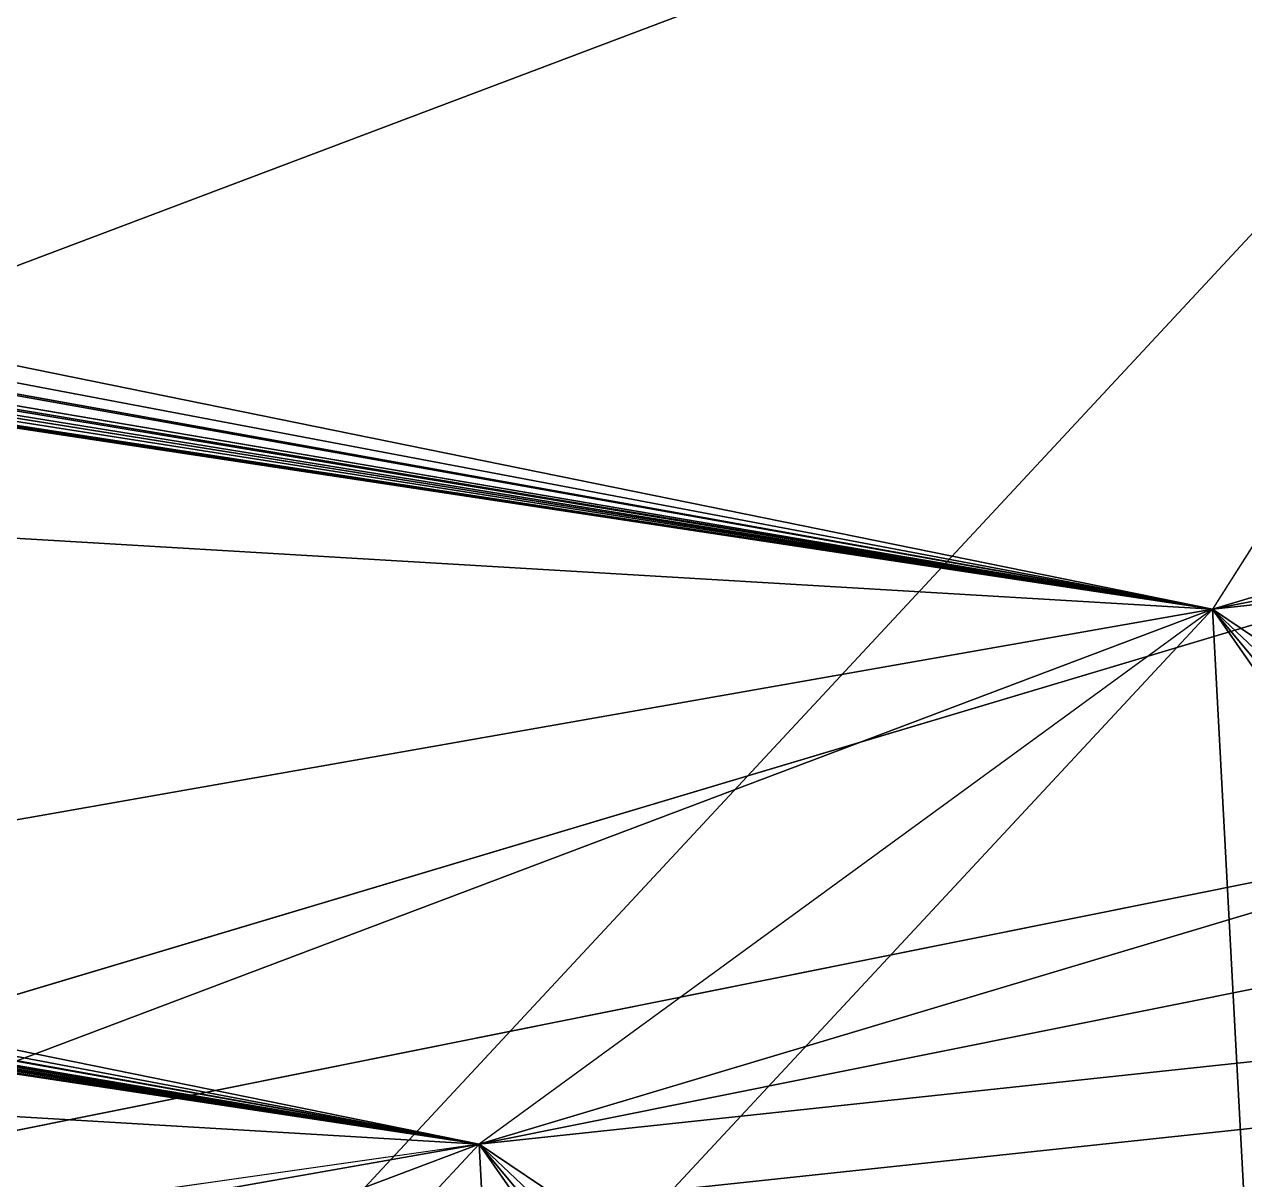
# Model space of a CAD drawing. Header units: metres. Extents: x 503497 to 504361, y 6966567 to 6966857.
# Drawn here: x 504169.37 to 504169.7885, y 6966699.8017 to 6966700.1981 of the extents above; entities that cross this region are included whole.
import ezdxf

# ---------------------------------------------------------------- set-up
doc = ezdxf.new("R2010")
doc.units = ezdxf.units.M

msp = doc.modelspace()

# ---------------------------------------------------------------- linework, layer by layer
at = {"layer": 'SHADOW_APPROVED_20260111T072000'}
for points in [[(504170.0047, 6966700.3561), (504169.7774, 6966699.9974), (504096.6036, 6966714.9014), (504096.8309, 6966715.2601), (504170.0047, 6966700.3561)], [(504169.7774, 6966699.9974), (504169.5259, 6966699.8139), (504096.3521, 6966714.7179), (504096.6036, 6966714.9014), (504169.7774, 6966699.9974)], [(504169.5259, 6966699.8139), (504168.8949, 6966699.7238), (504095.7211, 6966714.6278), (504096.3521, 6966714.7179), (504169.5259, 6966699.8139)]]:
    msp.add_lwpolyline(points, close=True, dxfattribs=at)
msp.add_lwpolyline([(504152.9477, 6966710.2148), (504167.8718, 6966707.8869), (504167.5638, 6966705.9126), (504170.7929, 6966705.4089), (504170.0047, 6966700.3561), (504169.7774, 6966699.9974), (504169.5259, 6966699.8139), (504168.8949, 6966699.7238), (504168.6104, 6966697.9001), (504168.9205, 6966697.8003), (504169.2405, 6966697.5447), (504169.4022, 6966697.2624), (504169.4593, 6966696.8594), (504167.3244, 6966683.1734), (504124.6436, 6966689.8311)], dxfattribs=at)
at = {"layer": 'SHADOW_APPROVED_20260114T072400'}
for points in [[(504170.0047, 6966700.3561), (504169.7774, 6966699.9974), (504097.769, 6966713.6361), (504097.9963, 6966713.9948), (504170.0047, 6966700.3561)], [(504169.7774, 6966699.9974), (504169.5259, 6966699.8139), (504097.5175, 6966713.4526), (504097.769, 6966713.6361), (504169.7774, 6966699.9974)], [(504169.5259, 6966699.8139), (504168.8949, 6966699.7238), (504096.8865, 6966713.3625), (504097.5175, 6966713.4526), (504169.5259, 6966699.8139)]]:
    msp.add_lwpolyline(points, close=True, dxfattribs=at)
msp.add_lwpolyline([(504152.9477, 6966710.2148), (504167.8718, 6966707.8869), (504167.5638, 6966705.9126), (504170.7929, 6966705.4089), (504170.0047, 6966700.3561), (504169.7774, 6966699.9974), (504169.5259, 6966699.8139), (504168.8949, 6966699.7238), (504168.6104, 6966697.9001), (504168.9205, 6966697.8003), (504169.2405, 6966697.5447), (504169.4022, 6966697.2624), (504169.4593, 6966696.8594), (504167.3244, 6966683.1734), (504124.6436, 6966689.8311)], dxfattribs=at)
at = {"layer": 'SHADOW_APPROVED_20260122T071500'}
for points in [[(504170.0047, 6966700.3561), (504169.7774, 6966699.9974), (504087.2109, 6966714.7655), (504087.4382, 6966715.1242), (504170.0047, 6966700.3561)], [(504169.7774, 6966699.9974), (504169.5259, 6966699.8139), (504086.9594, 6966714.582), (504087.2109, 6966714.7655), (504169.7774, 6966699.9974)], [(504169.5259, 6966699.8139), (504168.8949, 6966699.7238), (504086.3284, 6966714.4919), (504086.9594, 6966714.582), (504169.5259, 6966699.8139)]]:
    msp.add_lwpolyline(points, close=True, dxfattribs=at)
msp.add_lwpolyline([(504152.9477, 6966710.2148), (504167.8718, 6966707.8869), (504167.5638, 6966705.9126), (504170.7929, 6966705.4089), (504170.0047, 6966700.3561), (504169.7774, 6966699.9974), (504169.5259, 6966699.8139), (504168.8949, 6966699.7238), (504168.6104, 6966697.9001), (504168.9205, 6966697.8003), (504169.2405, 6966697.5447), (504169.4022, 6966697.2624), (504169.4593, 6966696.8594), (504167.3244, 6966683.1734), (504124.6436, 6966689.8311)], dxfattribs=at)
at = {"layer": 'SHADOW_APPROVED_20260124T072500'}
for points in [[(504170.0047, 6966700.3561), (504169.7774, 6966699.9974), (504093.5343, 6966711.7124), (504093.7616, 6966712.0711), (504170.0047, 6966700.3561)], [(504169.7774, 6966699.9974), (504169.5259, 6966699.8139), (504093.2828, 6966711.5289), (504093.5343, 6966711.7124), (504169.7774, 6966699.9974)], [(504169.5259, 6966699.8139), (504168.8949, 6966699.7238), (504092.6518, 6966711.4388), (504093.2828, 6966711.5289), (504169.5259, 6966699.8139)]]:
    msp.add_lwpolyline(points, close=True, dxfattribs=at)
msp.add_lwpolyline([(504152.9477, 6966710.2148), (504167.8718, 6966707.8869), (504167.5638, 6966705.9126), (504170.7929, 6966705.4089), (504170.0047, 6966700.3561), (504169.7774, 6966699.9974), (504169.5259, 6966699.8139), (504168.8949, 6966699.7238), (504168.6104, 6966697.9001), (504168.9205, 6966697.8003), (504169.2405, 6966697.5447), (504169.4022, 6966697.2624), (504169.4593, 6966696.8594), (504167.3244, 6966683.1734), (504124.6436, 6966689.8311)], dxfattribs=at)
at = {"layer": 'SHADOW_APPROVED_20260126T071100'}
for points in [[(504170.0047, 6966700.3561), (504169.7774, 6966699.9974), (504081.3523, 6966715.0432), (504081.5796, 6966715.4019), (504170.0047, 6966700.3561)], [(504169.7774, 6966699.9974), (504169.5259, 6966699.8139), (504081.1008, 6966714.8597), (504081.3523, 6966715.0432), (504169.7774, 6966699.9974)], [(504169.5259, 6966699.8139), (504168.8949, 6966699.7238), (504080.4698, 6966714.7696), (504081.1008, 6966714.8597), (504169.5259, 6966699.8139)]]:
    msp.add_lwpolyline(points, close=True, dxfattribs=at)
msp.add_lwpolyline([(504152.9477, 6966710.2148), (504167.8718, 6966707.8869), (504167.5638, 6966705.9126), (504170.7929, 6966705.4089), (504170.0047, 6966700.3561), (504169.7774, 6966699.9974), (504169.5259, 6966699.8139), (504168.8949, 6966699.7238), (504168.6104, 6966697.9001), (504168.9205, 6966697.8003), (504169.2405, 6966697.5447), (504169.4022, 6966697.2624), (504169.4593, 6966696.8594), (504167.3244, 6966683.1734), (504124.6436, 6966689.8311)], dxfattribs=at)
at = {"layer": 'SHADOW_APPROVED_20260127T071900'}
for points in [[(504170.0047, 6966700.3561), (504169.7774, 6966699.9974), (504087.4345, 6966712.49), (504087.6618, 6966712.8487), (504170.0047, 6966700.3561)], [(504169.7774, 6966699.9974), (504169.5259, 6966699.8139), (504087.183, 6966712.3065), (504087.4345, 6966712.49), (504169.7774, 6966699.9974)], [(504169.5259, 6966699.8139), (504168.8949, 6966699.7238), (504086.552, 6966712.2164), (504087.183, 6966712.3065), (504169.5259, 6966699.8139)]]:
    msp.add_lwpolyline(points, close=True, dxfattribs=at)
msp.add_lwpolyline([(504152.9477, 6966710.2148), (504167.8718, 6966707.8869), (504167.5638, 6966705.9126), (504170.7929, 6966705.4089), (504170.0047, 6966700.3561), (504169.7774, 6966699.9974), (504169.5259, 6966699.8139), (504168.8949, 6966699.7238), (504168.6104, 6966697.9001), (504168.9205, 6966697.8003), (504169.2405, 6966697.5447), (504169.4022, 6966697.2624), (504169.4593, 6966696.8594), (504167.3244, 6966683.1734), (504124.6436, 6966689.8311)], dxfattribs=at)
at = {"layer": 'SHADOW_APPROVED_20260129T071100'}
for points in [[(504170.0047, 6966700.3561), (504169.7774, 6966699.9974), (504079.3317, 6966714.2162), (504079.559, 6966714.5749), (504170.0047, 6966700.3561)], [(504169.7774, 6966699.9974), (504169.5259, 6966699.8139), (504079.0802, 6966714.0327), (504079.3317, 6966714.2162), (504169.7774, 6966699.9974)], [(504169.5259, 6966699.8139), (504168.8949, 6966699.7238), (504078.4492, 6966713.9426), (504079.0802, 6966714.0327), (504169.5259, 6966699.8139)]]:
    msp.add_lwpolyline(points, close=True, dxfattribs=at)
msp.add_lwpolyline([(504152.9477, 6966710.2148), (504167.8718, 6966707.8869), (504167.5638, 6966705.9126), (504170.7929, 6966705.4089), (504170.0047, 6966700.3561), (504169.7774, 6966699.9974), (504169.5259, 6966699.8139), (504168.8949, 6966699.7238), (504168.6104, 6966697.9001), (504168.9205, 6966697.8003), (504169.2405, 6966697.5447), (504169.4022, 6966697.2624), (504169.4593, 6966696.8594), (504167.3244, 6966683.1734), (504124.6436, 6966689.8311)], dxfattribs=at)
at = {"layer": 'SHADOW_APPROVED_20260130T071100'}
for points in [[(504170.0047, 6966700.3561), (504169.7774, 6966699.9974), (504078.6455, 6966713.9116), (504078.8728, 6966714.2703), (504170.0047, 6966700.3561)], [(504169.7774, 6966699.9974), (504169.5259, 6966699.8139), (504078.394, 6966713.7281), (504078.6455, 6966713.9116), (504169.7774, 6966699.9974)], [(504169.5259, 6966699.8139), (504168.8949, 6966699.7238), (504077.763, 6966713.638), (504078.394, 6966713.7281), (504169.5259, 6966699.8139)]]:
    msp.add_lwpolyline(points, close=True, dxfattribs=at)
msp.add_lwpolyline([(504152.9477, 6966710.2148), (504167.8718, 6966707.8869), (504167.5638, 6966705.9126), (504170.7929, 6966705.4089), (504170.0047, 6966700.3561), (504169.7774, 6966699.9974), (504169.5259, 6966699.8139), (504168.8949, 6966699.7238), (504168.6104, 6966697.9001), (504168.9205, 6966697.8003), (504169.2405, 6966697.5447), (504169.4022, 6966697.2624), (504169.4593, 6966696.8594), (504167.3244, 6966683.1734), (504124.6436, 6966689.8311)], dxfattribs=at)
at = {"layer": 'SHADOW_APPROVED_20260203T070000'}
for points in [[(504170.0047, 6966700.3561), (504169.7774, 6966699.9974), (504063.7532, 6966716.2988), (504063.9805, 6966716.6575), (504170.0047, 6966700.3561)], [(504169.7774, 6966699.9974), (504169.5259, 6966699.8139), (504063.5017, 6966716.1153), (504063.7532, 6966716.2988), (504169.7774, 6966699.9974)], [(504169.5259, 6966699.8139), (504168.8949, 6966699.7238), (504062.8707, 6966716.0252), (504063.5017, 6966716.1153), (504169.5259, 6966699.8139)]]:
    msp.add_lwpolyline(points, close=True, dxfattribs=at)
msp.add_lwpolyline([(504152.9477, 6966710.2148), (504167.8718, 6966707.8869), (504167.5638, 6966705.9126), (504170.7929, 6966705.4089), (504170.0047, 6966700.3561), (504169.7774, 6966699.9974), (504169.5259, 6966699.8139), (504168.8949, 6966699.7238), (504168.6104, 6966697.9001), (504168.9205, 6966697.8003), (504169.2405, 6966697.5447), (504169.4022, 6966697.2624), (504169.4593, 6966696.8594), (504167.3244, 6966683.1734), (504124.6436, 6966689.8311)], dxfattribs=at)
at = {"layer": 'SHADOW_APPROVED_20260314T074000'}
msp.add_lwpolyline([(504152.9477, 6966710.2148), (504167.8718, 6966707.8869), (504167.5638, 6966705.9126), (504170.7929, 6966705.4089), (504170.0047, 6966700.3561), (504169.7774, 6966699.9974), (504169.5259, 6966699.8139), (504168.8949, 6966699.7238), (504168.6104, 6966697.9001), (504168.9205, 6966697.8003), (504169.2405, 6966697.5447), (504169.4022, 6966697.2624), (504169.4593, 6966696.8594), (504167.3244, 6966683.1734), (504124.6436, 6966689.8311)], dxfattribs=at)
for points in [[(504170.0047, 6966700.3561), (504169.7774, 6966699.9974), (504082.0229, 6966684.541), (504082.2502, 6966684.8997), (504170.0047, 6966700.3561)], [(504169.7774, 6966699.9974), (504169.5259, 6966699.8139), (504081.7714, 6966684.3575), (504082.0229, 6966684.541), (504169.7774, 6966699.9974)], [(504169.5259, 6966699.8139), (504168.8949, 6966699.7238), (504081.1404, 6966684.2674), (504081.7714, 6966684.3575), (504169.5259, 6966699.8139)]]:
    msp.add_lwpolyline(points, close=True, dxfattribs=at)
at = {"layer": 'SHADOW_APPROVED_20260426T070000'}
msp.add_lwpolyline([(504152.9477, 6966710.2148), (504167.8718, 6966707.8869), (504167.5638, 6966705.9126), (504170.7929, 6966705.4089), (504170.0047, 6966700.3561), (504169.7774, 6966699.9974), (504169.5259, 6966699.8139), (504168.8949, 6966699.7238), (504168.6104, 6966697.9001), (504168.9205, 6966697.8003), (504169.2405, 6966697.5447), (504169.4022, 6966697.2624), (504169.4593, 6966696.8594), (504167.3244, 6966683.1734), (504124.6436, 6966689.8311)], dxfattribs=at)
for points in [[(504170.7929, 6966705.4089), (504170.0047, 6966700.3561), (503952.8771, 6966618.2943), (503953.6653, 6966623.3471), (504170.7929, 6966705.4089)], [(504170.0047, 6966700.3561), (504169.7774, 6966699.9974), (503952.6498, 6966617.9356), (503952.8771, 6966618.2943), (504170.0047, 6966700.3561)], [(504169.7774, 6966699.9974), (504169.5259, 6966699.8139), (503952.3983, 6966617.7521), (503952.6498, 6966617.9356), (504169.7774, 6966699.9974)], [(504169.5259, 6966699.8139), (504168.8949, 6966699.7238), (503951.7673, 6966617.662), (503952.3983, 6966617.7521), (504169.5259, 6966699.8139)]]:
    msp.add_lwpolyline(points, close=True, dxfattribs=at)
at = {"layer": 'SHADOW_APPROVED_20260621T090000'}
msp.add_lwpolyline([(504152.9477, 6966710.2148), (504167.8718, 6966707.8869), (504167.5638, 6966705.9126), (504170.7929, 6966705.4089), (504170.0047, 6966700.3561), (504169.7774, 6966699.9974), (504169.5259, 6966699.8139), (504168.8949, 6966699.7238), (504168.6104, 6966697.9001), (504168.9205, 6966697.8003), (504169.2405, 6966697.5447), (504169.4022, 6966697.2624), (504169.4593, 6966696.8594), (504167.3244, 6966683.1734), (504124.6436, 6966689.8311)], dxfattribs=at)
for points in [[(504170.7929, 6966705.4089), (504170.0047, 6966700.3561), (504111.4884, 6966637.4245), (504112.2766, 6966642.4773), (504170.7929, 6966705.4089)], [(504170.0047, 6966700.3561), (504169.7774, 6966699.9974), (504111.2611, 6966637.0658), (504111.4884, 6966637.4245), (504170.0047, 6966700.3561)], [(504169.7774, 6966699.9974), (504169.5259, 6966699.8139), (504111.0096, 6966636.8823), (504111.2611, 6966637.0658), (504169.7774, 6966699.9974)], [(504169.5259, 6966699.8139), (504168.8949, 6966699.7238), (504110.3786, 6966636.7922), (504111.0096, 6966636.8823), (504169.5259, 6966699.8139)]]:
    msp.add_lwpolyline(points, close=True, dxfattribs=at)
at = {"layer": 'SHADOW_APPROVED_20260621T120000'}
msp.add_lwpolyline([(504152.9477, 6966710.2148), (504167.8718, 6966707.8869), (504167.5638, 6966705.9126), (504170.7929, 6966705.4089), (504170.0047, 6966700.3561), (504169.7774, 6966699.9974), (504169.5259, 6966699.8139), (504168.8949, 6966699.7238), (504168.6104, 6966697.9001), (504168.9205, 6966697.8003), (504169.2405, 6966697.5447), (504169.4022, 6966697.2624), (504169.4593, 6966696.8594), (504167.3244, 6966683.1734), (504124.6436, 6966689.8311)], dxfattribs=at)
for points in [[(504170.0047, 6966700.3561), (504169.7774, 6966699.9974), (504172.3984, 6966651.3246), (504172.6257, 6966651.6833), (504170.0047, 6966700.3561)], [(504169.7774, 6966699.9974), (504169.5259, 6966699.8139), (504172.1469, 6966651.1411), (504172.3984, 6966651.3246), (504169.7774, 6966699.9974)], [(504169.5259, 6966699.8139), (504168.8949, 6966699.7238), (504171.5159, 6966651.051), (504172.1469, 6966651.1411), (504169.5259, 6966699.8139)]]:
    msp.add_lwpolyline(points, close=True, dxfattribs=at)
at = {"layer": 'SHADOW_APPROVED_20260621T140000'}
msp.add_lwpolyline([(504152.9477, 6966710.2148), (504167.8718, 6966707.8869), (504167.5638, 6966705.9126), (504170.7929, 6966705.4089), (504170.0047, 6966700.3561), (504169.7774, 6966699.9974), (504169.5259, 6966699.8139), (504168.8949, 6966699.7238), (504168.6104, 6966697.9001), (504168.9205, 6966697.8003), (504169.2405, 6966697.5447), (504169.4022, 6966697.2624), (504169.4593, 6966696.8594), (504167.3244, 6966683.1734), (504124.6436, 6966689.8311)], dxfattribs=at)
for points in [[(504170.0047, 6966700.3561), (504169.7774, 6966699.9974), (504208.6871, 6966644.1914), (504208.9144, 6966644.5501), (504170.0047, 6966700.3561)], [(504169.7774, 6966699.9974), (504169.5259, 6966699.8139), (504208.4356, 6966644.0079), (504208.6871, 6966644.1914), (504169.7774, 6966699.9974)], [(504169.5259, 6966699.8139), (504168.8949, 6966699.7238), (504207.8046, 6966643.9178), (504208.4356, 6966644.0079), (504169.5259, 6966699.8139)]]:
    msp.add_lwpolyline(points, close=True, dxfattribs=at)
at = {"layer": 'SHADOW_APPROVED_20260621T150000'}
msp.add_lwpolyline([(504152.9477, 6966710.2148), (504167.8718, 6966707.8869), (504167.5638, 6966705.9126), (504170.7929, 6966705.4089), (504170.0047, 6966700.3561), (504169.7774, 6966699.9974), (504169.5259, 6966699.8139), (504168.8949, 6966699.7238), (504168.6104, 6966697.9001), (504168.9205, 6966697.8003), (504169.2405, 6966697.5447), (504169.4022, 6966697.2624), (504169.4593, 6966696.8594), (504167.3244, 6966683.1734), (504124.6436, 6966689.8311)], dxfattribs=at)
for points in [[(504170.0047, 6966700.3561), (504169.7774, 6966699.9974), (504243.0575, 6966630.9946), (504243.2848, 6966631.3533), (504170.0047, 6966700.3561)], [(504169.7774, 6966699.9974), (504169.5259, 6966699.8139), (504242.806, 6966630.8111), (504243.0575, 6966630.9946), (504169.7774, 6966699.9974)], [(504169.5259, 6966699.8139), (504168.8949, 6966699.7238), (504242.175, 6966630.721), (504242.806, 6966630.8111), (504169.5259, 6966699.8139)]]:
    msp.add_lwpolyline(points, close=True, dxfattribs=at)
at = {"layer": 'SHADOW_APPROVED_20260621T160000'}
msp.add_lwpolyline([(504152.9477, 6966710.2148), (504167.8718, 6966707.8869), (504167.5638, 6966705.9126), (504170.7929, 6966705.4089), (504170.0047, 6966700.3561), (504169.7774, 6966699.9974), (504169.5259, 6966699.8139), (504168.8949, 6966699.7238), (504168.6104, 6966697.9001), (504168.9205, 6966697.8003), (504169.2405, 6966697.5447), (504169.4022, 6966697.2624), (504169.4593, 6966696.8594), (504167.3244, 6966683.1734), (504124.6436, 6966689.8311)], dxfattribs=at)
for points in [[(504170.0047, 6966700.3561), (504169.7774, 6966699.9974), (504338.0336, 6966586.8976), (504338.2609, 6966587.2563), (504170.0047, 6966700.3561)], [(504169.7774, 6966699.9974), (504169.5259, 6966699.8139), (504337.7821, 6966586.7141), (504338.0336, 6966586.8976), (504169.7774, 6966699.9974)], [(504169.5259, 6966699.8139), (504168.8949, 6966699.7238), (504337.1511, 6966586.624), (504337.7821, 6966586.7141), (504169.5259, 6966699.8139)]]:
    msp.add_lwpolyline(points, close=True, dxfattribs=at)
at = {"layer": 'SHADOW_APPROVED_20261019T053000'}
for points in [[(504170.0047, 6966700.3561), (504169.7774, 6966699.9974), (503593.0217, 6966792.1302), (503593.249, 6966792.4889), (504170.0047, 6966700.3561)], [(504169.7774, 6966699.9974), (504169.5259, 6966699.8139), (503592.7702, 6966791.9467), (503593.0217, 6966792.1302), (504169.7774, 6966699.9974)], [(504169.5259, 6966699.8139), (504168.8949, 6966699.7238), (503592.1392, 6966791.8566), (503592.7702, 6966791.9467), (504169.5259, 6966699.8139)]]:
    msp.add_lwpolyline(points, close=True, dxfattribs=at)
msp.add_lwpolyline([(504152.9477, 6966710.2148), (504167.8718, 6966707.8869), (504167.5638, 6966705.9126), (504170.7929, 6966705.4089), (504170.0047, 6966700.3561), (504169.7774, 6966699.9974), (504169.5259, 6966699.8139), (504168.8949, 6966699.7238), (504168.6104, 6966697.9001), (504168.9205, 6966697.8003), (504169.2405, 6966697.5447), (504169.4022, 6966697.2624), (504169.4593, 6966696.8594), (504167.3244, 6966683.1734), (504124.6436, 6966689.8311)], dxfattribs=at)
at = {"layer": 'SHADOW_APPROVED_20261112T063500'}
for points in [[(504170.0047, 6966700.3561), (504169.7774, 6966699.9974), (504071.4991, 6966715.9516), (504071.7264, 6966716.3103), (504170.0047, 6966700.3561)], [(504169.7774, 6966699.9974), (504169.5259, 6966699.8139), (504071.2476, 6966715.7681), (504071.4991, 6966715.9516), (504169.7774, 6966699.9974)], [(504169.5259, 6966699.8139), (504168.8949, 6966699.7238), (504070.6166, 6966715.678), (504071.2476, 6966715.7681), (504169.5259, 6966699.8139)]]:
    msp.add_lwpolyline(points, close=True, dxfattribs=at)
msp.add_lwpolyline([(504152.9477, 6966710.2148), (504167.8718, 6966707.8869), (504167.5638, 6966705.9126), (504170.7929, 6966705.4089), (504170.0047, 6966700.3561), (504169.7774, 6966699.9974), (504169.5259, 6966699.8139), (504168.8949, 6966699.7238), (504168.6104, 6966697.9001), (504168.9205, 6966697.8003), (504169.2405, 6966697.5447), (504169.4022, 6966697.2624), (504169.4593, 6966696.8594), (504167.3244, 6966683.1734), (504124.6436, 6966689.8311)], dxfattribs=at)
at = {"layer": 'SHADOW_APPROVED_20261113T063500'}
for points in [[(504170.0047, 6966700.3561), (504169.7774, 6966699.9974), (504071.9673, 6966716.3671), (504072.1946, 6966716.7258), (504170.0047, 6966700.3561)], [(504169.7774, 6966699.9974), (504169.5259, 6966699.8139), (504071.7158, 6966716.1836), (504071.9673, 6966716.3671), (504169.7774, 6966699.9974)], [(504169.5259, 6966699.8139), (504168.8949, 6966699.7238), (504071.0848, 6966716.0935), (504071.7158, 6966716.1836), (504169.5259, 6966699.8139)]]:
    msp.add_lwpolyline(points, close=True, dxfattribs=at)
msp.add_lwpolyline([(504152.9477, 6966710.2148), (504167.8718, 6966707.8869), (504167.5638, 6966705.9126), (504170.7929, 6966705.4089), (504170.0047, 6966700.3561), (504169.7774, 6966699.9974), (504169.5259, 6966699.8139), (504168.8949, 6966699.7238), (504168.6104, 6966697.9001), (504168.9205, 6966697.8003), (504169.2405, 6966697.5447), (504169.4022, 6966697.2624), (504169.4593, 6966696.8594), (504167.3244, 6966683.1734), (504124.6436, 6966689.8311)], dxfattribs=at)
at = {"layer": 'SHADOW_APPROVED_20261122T065200'}
for points in [[(504170.0047, 6966700.3561), (504169.7774, 6966699.9974), (504089.6133, 6966714.4482), (504089.8406, 6966714.8069), (504170.0047, 6966700.3561)], [(504169.7774, 6966699.9974), (504169.5259, 6966699.8139), (504089.3618, 6966714.2647), (504089.6133, 6966714.4482), (504169.7774, 6966699.9974)], [(504169.5259, 6966699.8139), (504168.8949, 6966699.7238), (504088.7308, 6966714.1746), (504089.3618, 6966714.2647), (504169.5259, 6966699.8139)]]:
    msp.add_lwpolyline(points, close=True, dxfattribs=at)
msp.add_lwpolyline([(504152.9477, 6966710.2148), (504167.8718, 6966707.8869), (504167.5638, 6966705.9126), (504170.7929, 6966705.4089), (504170.0047, 6966700.3561), (504169.7774, 6966699.9974), (504169.5259, 6966699.8139), (504168.8949, 6966699.7238), (504168.6104, 6966697.9001), (504168.9205, 6966697.8003), (504169.2405, 6966697.5447), (504169.4022, 6966697.2624), (504169.4593, 6966696.8594), (504167.3244, 6966683.1734), (504124.6436, 6966689.8311)], dxfattribs=at)
at = {"layer": 'SHADOW_APPROVED_20261123T070300'}
for points in [[(504170.0047, 6966700.3561), (504169.7774, 6966699.9974), (504097.3805, 6966712.0039), (504097.6078, 6966712.3626), (504170.0047, 6966700.3561)], [(504169.7774, 6966699.9974), (504169.5259, 6966699.8139), (504097.129, 6966711.8204), (504097.3805, 6966712.0039), (504169.7774, 6966699.9974)], [(504169.5259, 6966699.8139), (504168.8949, 6966699.7238), (504096.498, 6966711.7303), (504097.129, 6966711.8204), (504169.5259, 6966699.8139)]]:
    msp.add_lwpolyline(points, close=True, dxfattribs=at)
msp.add_lwpolyline([(504152.9477, 6966710.2148), (504167.8718, 6966707.8869), (504167.5638, 6966705.9126), (504170.7929, 6966705.4089), (504170.0047, 6966700.3561), (504169.7774, 6966699.9974), (504169.5259, 6966699.8139), (504168.8949, 6966699.7238), (504168.6104, 6966697.9001), (504168.9205, 6966697.8003), (504169.2405, 6966697.5447), (504169.4022, 6966697.2624), (504169.4593, 6966696.8594), (504167.3244, 6966683.1734), (504124.6436, 6966689.8311)], dxfattribs=at)
at = {"layer": 'SHADOW_APPROVED_20261221T090000'}
msp.add_lwpolyline([(504152.9477, 6966710.2148), (504167.8718, 6966707.8869), (504167.5638, 6966705.9126), (504170.7929, 6966705.4089), (504170.0047, 6966700.3561), (504169.7774, 6966699.9974), (504169.5259, 6966699.8139), (504168.8949, 6966699.7238), (504168.6104, 6966697.9001), (504168.9205, 6966697.8003), (504169.2405, 6966697.5447), (504169.4022, 6966697.2624), (504169.4593, 6966696.8594), (504167.3244, 6966683.1734), (504124.6436, 6966689.8311)], dxfattribs=at)
for points in [[(504170.0047, 6966700.3561), (504169.7774, 6966699.9974), (504139.5227, 6966701.7968), (504139.75, 6966702.1555), (504170.0047, 6966700.3561)], [(504169.7774, 6966699.9974), (504169.5259, 6966699.8139), (504139.2712, 6966701.6133), (504139.5227, 6966701.7968), (504169.7774, 6966699.9974)], [(504169.5259, 6966699.8139), (504168.8949, 6966699.7238), (504138.6402, 6966701.5232), (504139.2712, 6966701.6133), (504169.5259, 6966699.8139)]]:
    msp.add_lwpolyline(points, close=True, dxfattribs=at)
at = {"layer": 'SHADOW_APPROVED_20261221T120000'}
msp.add_lwpolyline([(504152.9477, 6966710.2148), (504167.8718, 6966707.8869), (504167.5638, 6966705.9126), (504170.7929, 6966705.4089), (504170.0047, 6966700.3561), (504169.7774, 6966699.9974), (504169.5259, 6966699.8139), (504168.8949, 6966699.7238), (504168.6104, 6966697.9001), (504168.9205, 6966697.8003), (504169.2405, 6966697.5447), (504169.4022, 6966697.2624), (504169.4593, 6966696.8594), (504167.3244, 6966683.1734), (504124.6436, 6966689.8311)], dxfattribs=at)
for points in [[(504170.0047, 6966700.3561), (504169.7774, 6966699.9974), (504172.0499, 6966697.2666), (504172.2772, 6966697.6253), (504170.0047, 6966700.3561)], [(504169.7774, 6966699.9974), (504169.5259, 6966699.8139), (504171.7984, 6966697.0831), (504172.0499, 6966697.2666), (504169.7774, 6966699.9974)], [(504169.5259, 6966699.8139), (504168.8949, 6966699.7238), (504171.1674, 6966696.993), (504171.7984, 6966697.0831), (504169.5259, 6966699.8139)]]:
    msp.add_lwpolyline(points, close=True, dxfattribs=at)
at = {"layer": 'SHADOW_APPROVED_20261221T150000'}
msp.add_lwpolyline([(504152.9477, 6966710.2148), (504167.8718, 6966707.8869), (504167.5638, 6966705.9126), (504170.7929, 6966705.4089), (504170.0047, 6966700.3561), (504169.7774, 6966699.9974), (504169.5259, 6966699.8139), (504168.8949, 6966699.7238), (504168.6104, 6966697.9001), (504168.9205, 6966697.8003), (504169.2405, 6966697.5447), (504169.4022, 6966697.2624), (504169.4593, 6966696.8594), (504167.3244, 6966683.1734), (504124.6436, 6966689.8311)], dxfattribs=at)
for points in [[(504170.0047, 6966700.3561), (504169.7774, 6966699.9974), (504207.4713, 6966704.0177), (504207.6986, 6966704.3764), (504170.0047, 6966700.3561)], [(504169.7774, 6966699.9974), (504169.5259, 6966699.8139), (504207.2198, 6966703.8342), (504207.4713, 6966704.0177), (504169.7774, 6966699.9974)], [(504169.5259, 6966699.8139), (504168.8949, 6966699.7238), (504206.5888, 6966703.7441), (504207.2198, 6966703.8342), (504169.5259, 6966699.8139)], [(504168.8949, 6966699.7238), (504168.6104, 6966697.9001), (504206.3043, 6966701.9204), (504206.5888, 6966703.7441), (504168.8949, 6966699.7238)]]:
    msp.add_lwpolyline(points, close=True, dxfattribs=at)
at = {"layer": 'SHADOW_APPROVED_20261221T160000'}
for points in [[(504170.0047, 6966700.3561), (504169.7774, 6966699.9974), (504229.3392, 6966711.9492), (504229.5665, 6966712.3079), (504170.0047, 6966700.3561)], [(504169.7774, 6966699.9974), (504169.5259, 6966699.8139), (504229.0877, 6966711.7657), (504229.3392, 6966711.9492), (504169.7774, 6966699.9974)], [(504169.5259, 6966699.8139), (504168.8949, 6966699.7238), (504228.4567, 6966711.6756), (504229.0877, 6966711.7657), (504169.5259, 6966699.8139)], [(504168.8949, 6966699.7238), (504168.6104, 6966697.9001), (504228.1722, 6966709.8519), (504228.4567, 6966711.6756), (504168.8949, 6966699.7238)]]:
    msp.add_lwpolyline(points, close=True, dxfattribs=at)
msp.add_lwpolyline([(504152.9477, 6966710.2148), (504167.8718, 6966707.8869), (504167.5638, 6966705.9126), (504170.7929, 6966705.4089), (504170.0047, 6966700.3561), (504169.7774, 6966699.9974), (504169.5259, 6966699.8139), (504168.8949, 6966699.7238), (504168.6104, 6966697.9001), (504168.9205, 6966697.8003), (504169.2405, 6966697.5447), (504169.4022, 6966697.2624), (504169.4593, 6966696.8594), (504167.3244, 6966683.1734), (504124.6436, 6966689.8311)], dxfattribs=at)
at = {"layer": 'SHADOW_APPROVED_20261221T170000'}
for points in [[(504170.0047, 6966700.3561), (504169.7774, 6966699.9974), (504272.9773, 6966730.885), (504273.2046, 6966731.2437), (504170.0047, 6966700.3561)], [(504169.7774, 6966699.9974), (504169.5259, 6966699.8139), (504272.7258, 6966730.7015), (504272.9773, 6966730.885), (504169.7774, 6966699.9974)], [(504169.5259, 6966699.8139), (504168.8949, 6966699.7238), (504272.0948, 6966730.6114), (504272.7258, 6966730.7015), (504169.5259, 6966699.8139)], [(504168.8949, 6966699.7238), (504168.6104, 6966697.9001), (504271.8103, 6966728.7877), (504272.0948, 6966730.6114), (504168.8949, 6966699.7238)]]:
    msp.add_lwpolyline(points, close=True, dxfattribs=at)
msp.add_lwpolyline([(504152.9477, 6966710.2148), (504167.8718, 6966707.8869), (504167.5638, 6966705.9126), (504170.7929, 6966705.4089), (504170.0047, 6966700.3561), (504169.7774, 6966699.9974), (504169.5259, 6966699.8139), (504168.8949, 6966699.7238), (504168.6104, 6966697.9001), (504168.9205, 6966697.8003), (504169.2405, 6966697.5447), (504169.4022, 6966697.2624), (504169.4593, 6966696.8594), (504167.3244, 6966683.1734), (504124.6436, 6966689.8311)], dxfattribs=at)
at = {"layer": 'SHADOW_COMPARATOR_RL48_20260111T072000'}
msp.add_lwpolyline([(504152.9477, 6966710.2148), (504167.8718, 6966707.8869), (504167.5638, 6966705.9126), (504170.7929, 6966705.4089), (504170.0047, 6966700.3561), (504169.7774, 6966699.9974), (504169.5259, 6966699.8139), (504168.8949, 6966699.7238), (504168.6104, 6966697.9001), (504168.9205, 6966697.8003), (504169.2405, 6966697.5447), (504169.4022, 6966697.2624), (504169.4593, 6966696.8594), (504167.3244, 6966683.1734), (504124.6436, 6966689.8311)], dxfattribs=at)
for points in [[(504170.0047, 6966700.3561), (504169.7774, 6966699.9974), (504124.1501, 6966709.2908), (504124.3774, 6966709.6495), (504170.0047, 6966700.3561)], [(504169.7774, 6966699.9974), (504169.5259, 6966699.8139), (504123.8986, 6966709.1073), (504124.1501, 6966709.2908), (504169.7774, 6966699.9974)], [(504169.5259, 6966699.8139), (504168.8949, 6966699.7238), (504123.2676, 6966709.0172), (504123.8986, 6966709.1073), (504169.5259, 6966699.8139)]]:
    msp.add_lwpolyline(points, close=True, dxfattribs=at)
at = {"layer": 'SHADOW_COMPARATOR_RL48_20260114T072400'}
msp.add_lwpolyline([(504152.9477, 6966710.2148), (504167.8718, 6966707.8869), (504167.5638, 6966705.9126), (504170.7929, 6966705.4089), (504170.0047, 6966700.3561), (504169.7774, 6966699.9974), (504169.5259, 6966699.8139), (504168.8949, 6966699.7238), (504168.6104, 6966697.9001), (504168.9205, 6966697.8003), (504169.2405, 6966697.5447), (504169.4022, 6966697.2624), (504169.4593, 6966696.8594), (504167.3244, 6966683.1734), (504124.6436, 6966689.8311)], dxfattribs=at)
for points in [[(504170.0047, 6966700.3561), (504169.7774, 6966699.9974), (504124.8768, 6966708.5018), (504125.1041, 6966708.8605), (504170.0047, 6966700.3561)], [(504169.7774, 6966699.9974), (504169.5259, 6966699.8139), (504124.6253, 6966708.3183), (504124.8768, 6966708.5018), (504169.7774, 6966699.9974)], [(504169.5259, 6966699.8139), (504168.8949, 6966699.7238), (504123.9943, 6966708.2282), (504124.6253, 6966708.3183), (504169.5259, 6966699.8139)]]:
    msp.add_lwpolyline(points, close=True, dxfattribs=at)
at = {"layer": 'SHADOW_COMPARATOR_RL48_20260122T071500'}
msp.add_lwpolyline([(504152.9477, 6966710.2148), (504167.8718, 6966707.8869), (504167.5638, 6966705.9126), (504170.7929, 6966705.4089), (504170.0047, 6966700.3561), (504169.7774, 6966699.9974), (504169.5259, 6966699.8139), (504168.8949, 6966699.7238), (504168.6104, 6966697.9001), (504168.9205, 6966697.8003), (504169.2405, 6966697.5447), (504169.4022, 6966697.2624), (504169.4593, 6966696.8594), (504167.3244, 6966683.1734), (504124.6436, 6966689.8311)], dxfattribs=at)
for points in [[(504170.0047, 6966700.3561), (504169.7774, 6966699.9974), (504118.2933, 6966709.206), (504118.5206, 6966709.5647), (504170.0047, 6966700.3561)], [(504169.7774, 6966699.9974), (504169.5259, 6966699.8139), (504118.0418, 6966709.0225), (504118.2933, 6966709.206), (504169.7774, 6966699.9974)], [(504169.5259, 6966699.8139), (504168.8949, 6966699.7238), (504117.4108, 6966708.9324), (504118.0418, 6966709.0225), (504169.5259, 6966699.8139)]]:
    msp.add_lwpolyline(points, close=True, dxfattribs=at)
at = {"layer": 'SHADOW_COMPARATOR_RL48_20260124T072500'}
msp.add_lwpolyline([(504152.9477, 6966710.2148), (504167.8718, 6966707.8869), (504167.5638, 6966705.9126), (504170.7929, 6966705.4089), (504170.0047, 6966700.3561), (504169.7774, 6966699.9974), (504169.5259, 6966699.8139), (504168.8949, 6966699.7238), (504168.6104, 6966697.9001), (504168.9205, 6966697.8003), (504169.2405, 6966697.5447), (504169.4022, 6966697.2624), (504169.4593, 6966696.8594), (504167.3244, 6966683.1734), (504124.6436, 6966689.8311)], dxfattribs=at)
for points in [[(504170.0047, 6966700.3561), (504169.7774, 6966699.9974), (504122.2362, 6966707.3023), (504122.4635, 6966707.661), (504170.0047, 6966700.3561)], [(504169.7774, 6966699.9974), (504169.5259, 6966699.8139), (504121.9847, 6966707.1188), (504122.2362, 6966707.3023), (504169.7774, 6966699.9974)], [(504169.5259, 6966699.8139), (504168.8949, 6966699.7238), (504121.3537, 6966707.0287), (504121.9847, 6966707.1188), (504169.5259, 6966699.8139)]]:
    msp.add_lwpolyline(points, close=True, dxfattribs=at)
at = {"layer": 'SHADOW_COMPARATOR_RL48_20260126T071100'}
msp.add_lwpolyline([(504152.9477, 6966710.2148), (504167.8718, 6966707.8869), (504167.5638, 6966705.9126), (504170.7929, 6966705.4089), (504170.0047, 6966700.3561), (504169.7774, 6966699.9974), (504169.5259, 6966699.8139), (504168.8949, 6966699.7238), (504168.6104, 6966697.9001), (504168.9205, 6966697.8003), (504169.2405, 6966697.5447), (504169.4022, 6966697.2624), (504169.4593, 6966696.8594), (504167.3244, 6966683.1734), (504124.6436, 6966689.8311)], dxfattribs=at)
for points in [[(504170.0047, 6966700.3561), (504169.7774, 6966699.9974), (504114.6402, 6966709.3792), (504114.8675, 6966709.7379), (504170.0047, 6966700.3561)], [(504169.7774, 6966699.9974), (504169.5259, 6966699.8139), (504114.3887, 6966709.1957), (504114.6402, 6966709.3792), (504169.7774, 6966699.9974)], [(504169.5259, 6966699.8139), (504168.8949, 6966699.7238), (504113.7577, 6966709.1056), (504114.3887, 6966709.1957), (504169.5259, 6966699.8139)]]:
    msp.add_lwpolyline(points, close=True, dxfattribs=at)
at = {"layer": 'SHADOW_COMPARATOR_RL48_20260127T071900'}
msp.add_lwpolyline([(504152.9477, 6966710.2148), (504167.8718, 6966707.8869), (504167.5638, 6966705.9126), (504170.7929, 6966705.4089), (504170.0047, 6966700.3561), (504169.7774, 6966699.9974), (504169.5259, 6966699.8139), (504168.8949, 6966699.7238), (504168.6104, 6966697.9001), (504168.9205, 6966697.8003), (504169.2405, 6966697.5447), (504169.4022, 6966697.2624), (504169.4593, 6966696.8594), (504167.3244, 6966683.1734), (504124.6436, 6966689.8311)], dxfattribs=at)
for points in [[(504170.0047, 6966700.3561), (504169.7774, 6966699.9974), (504118.4327, 6966707.7871), (504118.66, 6966708.1458), (504170.0047, 6966700.3561)], [(504169.7774, 6966699.9974), (504169.5259, 6966699.8139), (504118.1812, 6966707.6036), (504118.4327, 6966707.7871), (504169.7774, 6966699.9974)], [(504169.5259, 6966699.8139), (504168.8949, 6966699.7238), (504117.5502, 6966707.5135), (504118.1812, 6966707.6036), (504169.5259, 6966699.8139)]]:
    msp.add_lwpolyline(points, close=True, dxfattribs=at)
at = {"layer": 'SHADOW_COMPARATOR_RL48_20260129T071100'}
msp.add_lwpolyline([(504152.9477, 6966710.2148), (504167.8718, 6966707.8869), (504167.5638, 6966705.9126), (504170.7929, 6966705.4089), (504170.0047, 6966700.3561), (504169.7774, 6966699.9974), (504169.5259, 6966699.8139), (504168.8949, 6966699.7238), (504168.6104, 6966697.9001), (504168.9205, 6966697.8003), (504169.2405, 6966697.5447), (504169.4022, 6966697.2624), (504169.4593, 6966696.8594), (504167.3244, 6966683.1734), (504124.6436, 6966689.8311)], dxfattribs=at)
for points in [[(504170.0047, 6966700.3561), (504169.7774, 6966699.9974), (504113.3802, 6966708.8635), (504113.6075, 6966709.2222), (504170.0047, 6966700.3561)], [(504169.7774, 6966699.9974), (504169.5259, 6966699.8139), (504113.1287, 6966708.68), (504113.3802, 6966708.8635), (504169.7774, 6966699.9974)], [(504169.5259, 6966699.8139), (504168.8949, 6966699.7238), (504112.4977, 6966708.5899), (504113.1287, 6966708.68), (504169.5259, 6966699.8139)]]:
    msp.add_lwpolyline(points, close=True, dxfattribs=at)
at = {"layer": 'SHADOW_COMPARATOR_RL48_20260130T071100'}
msp.add_lwpolyline([(504152.9477, 6966710.2148), (504167.8718, 6966707.8869), (504167.5638, 6966705.9126), (504170.7929, 6966705.4089), (504170.0047, 6966700.3561), (504169.7774, 6966699.9974), (504169.5259, 6966699.8139), (504168.8949, 6966699.7238), (504168.6104, 6966697.9001), (504168.9205, 6966697.8003), (504169.2405, 6966697.5447), (504169.4022, 6966697.2624), (504169.4593, 6966696.8594), (504167.3244, 6966683.1734), (504124.6436, 6966689.8311)], dxfattribs=at)
for points in [[(504170.0047, 6966700.3561), (504169.7774, 6966699.9974), (504112.9523, 6966708.6736), (504113.1796, 6966709.0323), (504170.0047, 6966700.3561)], [(504169.7774, 6966699.9974), (504169.5259, 6966699.8139), (504112.7008, 6966708.4901), (504112.9523, 6966708.6736), (504169.7774, 6966699.9974)], [(504169.5259, 6966699.8139), (504168.8949, 6966699.7238), (504112.0698, 6966708.4), (504112.7008, 6966708.4901), (504169.5259, 6966699.8139)]]:
    msp.add_lwpolyline(points, close=True, dxfattribs=at)
at = {"layer": 'SHADOW_COMPARATOR_RL48_20260203T070000'}
for points in [[(504170.0047, 6966700.3561), (504169.7774, 6966699.9974), (504103.6663, 6966710.1621), (504103.8936, 6966710.5208), (504170.0047, 6966700.3561)], [(504169.7774, 6966699.9974), (504169.5259, 6966699.8139), (504103.4148, 6966709.9786), (504103.6663, 6966710.1621), (504169.7774, 6966699.9974)], [(504169.5259, 6966699.8139), (504168.8949, 6966699.7238), (504102.7838, 6966709.8885), (504103.4148, 6966709.9786), (504169.5259, 6966699.8139)]]:
    msp.add_lwpolyline(points, close=True, dxfattribs=at)
msp.add_lwpolyline([(504152.9477, 6966710.2148), (504167.8718, 6966707.8869), (504167.5638, 6966705.9126), (504170.7929, 6966705.4089), (504170.0047, 6966700.3561), (504169.7774, 6966699.9974), (504169.5259, 6966699.8139), (504168.8949, 6966699.7238), (504168.6104, 6966697.9001), (504168.9205, 6966697.8003), (504169.2405, 6966697.5447), (504169.4022, 6966697.2624), (504169.4593, 6966696.8594), (504167.3244, 6966683.1734), (504124.6436, 6966689.8311)], dxfattribs=at)
at = {"layer": 'SHADOW_COMPARATOR_RL48_20260314T074000'}
msp.add_lwpolyline([(504152.9477, 6966710.2148), (504167.8718, 6966707.8869), (504167.5638, 6966705.9126), (504170.7929, 6966705.4089), (504170.0047, 6966700.3561), (504169.7774, 6966699.9974), (504169.5259, 6966699.8139), (504168.8949, 6966699.7238), (504168.6104, 6966697.9001), (504168.9205, 6966697.8003), (504169.2405, 6966697.5447), (504169.4022, 6966697.2624), (504169.4593, 6966696.8594), (504167.3244, 6966683.1734), (504124.6436, 6966689.8311)], dxfattribs=at)
for points in [[(504170.0047, 6966700.3561), (504169.7774, 6966699.9974), (504115.0583, 6966690.3596), (504115.2856, 6966690.7183), (504170.0047, 6966700.3561)], [(504169.7774, 6966699.9974), (504169.5259, 6966699.8139), (504114.8068, 6966690.1761), (504115.0583, 6966690.3596), (504169.7774, 6966699.9974)], [(504169.5259, 6966699.8139), (504168.8949, 6966699.7238), (504114.1758, 6966690.086), (504114.8068, 6966690.1761), (504169.5259, 6966699.8139)]]:
    msp.add_lwpolyline(points, close=True, dxfattribs=at)
at = {"layer": 'SHADOW_COMPARATOR_RL48_20260426T070000'}
msp.add_lwpolyline([(504152.9477, 6966710.2148), (504167.8718, 6966707.8869), (504167.5638, 6966705.9126), (504170.7929, 6966705.4089), (504170.0047, 6966700.3561), (504169.7774, 6966699.9974), (504169.5259, 6966699.8139), (504168.8949, 6966699.7238), (504168.6104, 6966697.9001), (504168.9205, 6966697.8003), (504169.2405, 6966697.5447), (504169.4022, 6966697.2624), (504169.4593, 6966696.8594), (504167.3244, 6966683.1734), (504124.6436, 6966689.8311)], dxfattribs=at)
for points in [[(504170.7929, 6966705.4089), (504170.0047, 6966700.3561), (504034.6154, 6966649.1867), (504035.4036, 6966654.2395), (504170.7929, 6966705.4089)], [(504170.0047, 6966700.3561), (504169.7774, 6966699.9974), (504034.3881, 6966648.828), (504034.6154, 6966649.1867), (504170.0047, 6966700.3561)], [(504169.7774, 6966699.9974), (504169.5259, 6966699.8139), (504034.1366, 6966648.6445), (504034.3881, 6966648.828), (504169.7774, 6966699.9974)], [(504169.5259, 6966699.8139), (504168.8949, 6966699.7238), (504033.5056, 6966648.5544), (504034.1366, 6966648.6445), (504169.5259, 6966699.8139)]]:
    msp.add_lwpolyline(points, close=True, dxfattribs=at)
at = {"layer": 'SHADOW_COMPARATOR_RL48_20260621T090000'}
msp.add_lwpolyline([(504152.9477, 6966710.2148), (504167.8718, 6966707.8869), (504167.5638, 6966705.9126), (504170.7929, 6966705.4089), (504170.0047, 6966700.3561), (504169.7774, 6966699.9974), (504169.5259, 6966699.8139), (504168.8949, 6966699.7238), (504168.6104, 6966697.9001), (504168.9205, 6966697.8003), (504169.2405, 6966697.5447), (504169.4022, 6966697.2624), (504169.4593, 6966696.8594), (504167.3244, 6966683.1734), (504124.6436, 6966689.8311)], dxfattribs=at)
for points in [[(504170.7929, 6966705.4089), (504170.0047, 6966700.3561), (504133.517, 6966661.1153), (504134.3052, 6966666.1681), (504170.7929, 6966705.4089)], [(504170.0047, 6966700.3561), (504169.7774, 6966699.9974), (504133.2897, 6966660.7566), (504133.517, 6966661.1153), (504170.0047, 6966700.3561)], [(504169.7774, 6966699.9974), (504169.5259, 6966699.8139), (504133.0382, 6966660.5731), (504133.2897, 6966660.7566), (504169.7774, 6966699.9974)], [(504169.5259, 6966699.8139), (504168.8949, 6966699.7238), (504132.4072, 6966660.483), (504133.0382, 6966660.5731), (504169.5259, 6966699.8139)]]:
    msp.add_lwpolyline(points, close=True, dxfattribs=at)
at = {"layer": 'SHADOW_COMPARATOR_RL48_20260621T120000'}
msp.add_lwpolyline([(504152.9477, 6966710.2148), (504167.8718, 6966707.8869), (504167.5638, 6966705.9126), (504170.7929, 6966705.4089), (504170.0047, 6966700.3561), (504169.7774, 6966699.9974), (504169.5259, 6966699.8139), (504168.8949, 6966699.7238), (504168.6104, 6966697.9001), (504168.9205, 6966697.8003), (504169.2405, 6966697.5447), (504169.4022, 6966697.2624), (504169.4593, 6966696.8594), (504167.3244, 6966683.1734), (504124.6436, 6966689.8311)], dxfattribs=at)
for points in [[(504170.0047, 6966700.3561), (504169.7774, 6966699.9974), (504171.4117, 6966669.6476), (504171.639, 6966670.0063), (504170.0047, 6966700.3561)], [(504169.7774, 6966699.9974), (504169.5259, 6966699.8139), (504171.1602, 6966669.4641), (504171.4117, 6966669.6476), (504169.7774, 6966699.9974)], [(504169.5259, 6966699.8139), (504168.8949, 6966699.7238), (504170.5292, 6966669.374), (504171.1602, 6966669.4641), (504169.5259, 6966699.8139)]]:
    msp.add_lwpolyline(points, close=True, dxfattribs=at)
at = {"layer": 'SHADOW_COMPARATOR_RL48_20260621T140000'}
msp.add_lwpolyline([(504152.9477, 6966710.2148), (504167.8718, 6966707.8869), (504167.5638, 6966705.9126), (504170.7929, 6966705.4089), (504170.0047, 6966700.3561), (504169.7774, 6966699.9974), (504169.5259, 6966699.8139), (504168.8949, 6966699.7238), (504168.6104, 6966697.9001), (504168.9205, 6966697.8003), (504169.2405, 6966697.5447), (504169.4022, 6966697.2624), (504169.4593, 6966696.8594), (504167.3244, 6966683.1734), (504124.6436, 6966689.8311)], dxfattribs=at)
for points in [[(504170.0047, 6966700.3561), (504169.7774, 6966699.9974), (504194.0394, 6966665.1997), (504194.2667, 6966665.5584), (504170.0047, 6966700.3561)], [(504169.7774, 6966699.9974), (504169.5259, 6966699.8139), (504193.7879, 6966665.0162), (504194.0394, 6966665.1997), (504169.7774, 6966699.9974)], [(504169.5259, 6966699.8139), (504168.8949, 6966699.7238), (504193.1569, 6966664.9261), (504193.7879, 6966665.0162), (504169.5259, 6966699.8139)]]:
    msp.add_lwpolyline(points, close=True, dxfattribs=at)
at = {"layer": 'SHADOW_COMPARATOR_RL48_20260621T150000'}
msp.add_lwpolyline([(504152.9477, 6966710.2148), (504167.8718, 6966707.8869), (504167.5638, 6966705.9126), (504170.7929, 6966705.4089), (504170.0047, 6966700.3561), (504169.7774, 6966699.9974), (504169.5259, 6966699.8139), (504168.8949, 6966699.7238), (504168.6104, 6966697.9001), (504168.9205, 6966697.8003), (504169.2405, 6966697.5447), (504169.4022, 6966697.2624), (504169.4593, 6966696.8594), (504167.3244, 6966683.1734), (504124.6436, 6966689.8311)], dxfattribs=at)
for points in [[(504170.0047, 6966700.3561), (504169.7774, 6966699.9974), (504215.471, 6966656.9709), (504215.6983, 6966657.3296), (504170.0047, 6966700.3561)], [(504169.7774, 6966699.9974), (504169.5259, 6966699.8139), (504215.2195, 6966656.7874), (504215.471, 6966656.9709), (504169.7774, 6966699.9974)], [(504169.5259, 6966699.8139), (504168.8949, 6966699.7238), (504214.5885, 6966656.6973), (504215.2195, 6966656.7874), (504169.5259, 6966699.8139)]]:
    msp.add_lwpolyline(points, close=True, dxfattribs=at)
at = {"layer": 'SHADOW_COMPARATOR_RL48_20260621T160000'}
msp.add_lwpolyline([(504152.9477, 6966710.2148), (504167.8718, 6966707.8869), (504167.5638, 6966705.9126), (504170.7929, 6966705.4089), (504170.0047, 6966700.3561), (504169.7774, 6966699.9974), (504169.5259, 6966699.8139), (504168.8949, 6966699.7238), (504168.6104, 6966697.9001), (504168.9205, 6966697.8003), (504169.2405, 6966697.5447), (504169.4022, 6966697.2624), (504169.4593, 6966696.8594), (504167.3244, 6966683.1734), (504124.6436, 6966689.8311)], dxfattribs=at)
for points in [[(504170.0047, 6966700.3561), (504169.7774, 6966699.9974), (504274.6931, 6966629.4744), (504274.9204, 6966629.8331), (504170.0047, 6966700.3561)], [(504169.7774, 6966699.9974), (504169.5259, 6966699.8139), (504274.4416, 6966629.2909), (504274.6931, 6966629.4744), (504169.7774, 6966699.9974)], [(504169.5259, 6966699.8139), (504168.8949, 6966699.7238), (504273.8106, 6966629.2008), (504274.4416, 6966629.2909), (504169.5259, 6966699.8139)]]:
    msp.add_lwpolyline(points, close=True, dxfattribs=at)
at = {"layer": 'SHADOW_COMPARATOR_RL48_20261019T053000'}
for points in [[(504170.0047, 6966700.3561), (504169.7774, 6966699.9974), (503810.143, 6966757.4465), (503810.3703, 6966757.8052), (504170.0047, 6966700.3561)], [(504169.7774, 6966699.9974), (504169.5259, 6966699.8139), (503809.8915, 6966757.263), (503810.143, 6966757.4465), (504169.7774, 6966699.9974)], [(504169.5259, 6966699.8139), (504168.8949, 6966699.7238), (503809.2605, 6966757.1729), (503809.8915, 6966757.263), (504169.5259, 6966699.8139)]]:
    msp.add_lwpolyline(points, close=True, dxfattribs=at)
msp.add_lwpolyline([(504152.9477, 6966710.2148), (504167.8718, 6966707.8869), (504167.5638, 6966705.9126), (504170.7929, 6966705.4089), (504170.0047, 6966700.3561), (504169.7774, 6966699.9974), (504169.5259, 6966699.8139), (504168.8949, 6966699.7238), (504168.6104, 6966697.9001), (504168.9205, 6966697.8003), (504169.2405, 6966697.5447), (504169.4022, 6966697.2624), (504169.4593, 6966696.8594), (504167.3244, 6966683.1734), (504124.6436, 6966689.8311)], dxfattribs=at)
at = {"layer": 'SHADOW_COMPARATOR_RL48_20261112T063500'}
for points in [[(504170.0047, 6966700.3561), (504169.7774, 6966699.9974), (504108.4962, 6966709.9456), (504108.7235, 6966710.3043), (504170.0047, 6966700.3561)], [(504169.7774, 6966699.9974), (504169.5259, 6966699.8139), (504108.2447, 6966709.7621), (504108.4962, 6966709.9456), (504169.7774, 6966699.9974)], [(504169.5259, 6966699.8139), (504168.8949, 6966699.7238), (504107.6137, 6966709.672), (504108.2447, 6966709.7621), (504169.5259, 6966699.8139)]]:
    msp.add_lwpolyline(points, close=True, dxfattribs=at)
msp.add_lwpolyline([(504152.9477, 6966710.2148), (504167.8718, 6966707.8869), (504167.5638, 6966705.9126), (504170.7929, 6966705.4089), (504170.0047, 6966700.3561), (504169.7774, 6966699.9974), (504169.5259, 6966699.8139), (504168.8949, 6966699.7238), (504168.6104, 6966697.9001), (504168.9205, 6966697.8003), (504169.2405, 6966697.5447), (504169.4022, 6966697.2624), (504169.4593, 6966696.8594), (504167.3244, 6966683.1734), (504124.6436, 6966689.8311)], dxfattribs=at)
at = {"layer": 'SHADOW_COMPARATOR_RL48_20261113T063500'}
for points in [[(504170.0047, 6966700.3561), (504169.7774, 6966699.9974), (504108.7882, 6966710.2047), (504109.0155, 6966710.5634), (504170.0047, 6966700.3561)], [(504169.7774, 6966699.9974), (504169.5259, 6966699.8139), (504108.5367, 6966710.0212), (504108.7882, 6966710.2047), (504169.7774, 6966699.9974)], [(504169.5259, 6966699.8139), (504168.8949, 6966699.7238), (504107.9057, 6966709.9311), (504108.5367, 6966710.0212), (504169.5259, 6966699.8139)]]:
    msp.add_lwpolyline(points, close=True, dxfattribs=at)
msp.add_lwpolyline([(504152.9477, 6966710.2148), (504167.8718, 6966707.8869), (504167.5638, 6966705.9126), (504170.7929, 6966705.4089), (504170.0047, 6966700.3561), (504169.7774, 6966699.9974), (504169.5259, 6966699.8139), (504168.8949, 6966699.7238), (504168.6104, 6966697.9001), (504168.9205, 6966697.8003), (504169.2405, 6966697.5447), (504169.4022, 6966697.2624), (504169.4593, 6966696.8594), (504167.3244, 6966683.1734), (504124.6436, 6966689.8311)], dxfattribs=at)
at = {"layer": 'SHADOW_COMPARATOR_RL48_20261122T065200'}
msp.add_lwpolyline([(504152.9477, 6966710.2148), (504167.8718, 6966707.8869), (504167.5638, 6966705.9126), (504170.7929, 6966705.4089), (504170.0047, 6966700.3561), (504169.7774, 6966699.9974), (504169.5259, 6966699.8139), (504168.8949, 6966699.7238), (504168.6104, 6966697.9001), (504168.9205, 6966697.8003), (504169.2405, 6966697.5447), (504169.4022, 6966697.2624), (504169.4593, 6966696.8594), (504167.3244, 6966683.1734), (504124.6436, 6966689.8311)], dxfattribs=at)
for points in [[(504170.0047, 6966700.3561), (504169.7774, 6966699.9974), (504119.7913, 6966709.0081), (504120.0186, 6966709.3668), (504170.0047, 6966700.3561)], [(504169.7774, 6966699.9974), (504169.5259, 6966699.8139), (504119.5398, 6966708.8246), (504119.7913, 6966709.0081), (504169.7774, 6966699.9974)], [(504169.5259, 6966699.8139), (504168.8949, 6966699.7238), (504118.9088, 6966708.7345), (504119.5398, 6966708.8246), (504169.5259, 6966699.8139)]]:
    msp.add_lwpolyline(points, close=True, dxfattribs=at)
at = {"layer": 'SHADOW_COMPARATOR_RL48_20261123T070300'}
msp.add_lwpolyline([(504152.9477, 6966710.2148), (504167.8718, 6966707.8869), (504167.5638, 6966705.9126), (504170.7929, 6966705.4089), (504170.0047, 6966700.3561), (504169.7774, 6966699.9974), (504169.5259, 6966699.8139), (504168.8949, 6966699.7238), (504168.6104, 6966697.9001), (504168.9205, 6966697.8003), (504169.2405, 6966697.5447), (504169.4022, 6966697.2624), (504169.4593, 6966696.8594), (504167.3244, 6966683.1734), (504124.6436, 6966689.8311)], dxfattribs=at)
for points in [[(504170.0047, 6966700.3561), (504169.7774, 6966699.9974), (504124.6345, 6966707.484), (504124.8618, 6966707.8427), (504170.0047, 6966700.3561)], [(504169.7774, 6966699.9974), (504169.5259, 6966699.8139), (504124.383, 6966707.3005), (504124.6345, 6966707.484), (504169.7774, 6966699.9974)], [(504169.5259, 6966699.8139), (504168.8949, 6966699.7238), (504123.752, 6966707.2104), (504124.383, 6966707.3005), (504169.5259, 6966699.8139)]]:
    msp.add_lwpolyline(points, close=True, dxfattribs=at)
at = {"layer": 'SHADOW_COMPARATOR_RL48_20261221T090000'}
msp.add_lwpolyline([(504152.9477, 6966710.2148), (504167.8718, 6966707.8869), (504167.5638, 6966705.9126), (504170.7929, 6966705.4089), (504170.0047, 6966700.3561), (504169.7774, 6966699.9974), (504169.5259, 6966699.8139), (504168.8949, 6966699.7238), (504168.6104, 6966697.9001), (504168.9205, 6966697.8003), (504169.2405, 6966697.5447), (504169.4022, 6966697.2624), (504169.4593, 6966696.8594), (504167.3244, 6966683.1734), (504124.6436, 6966689.8311)], dxfattribs=at)
for points in [[(504170.0047, 6966700.3561), (504169.7774, 6966699.9974), (504150.9122, 6966701.1194), (504151.1395, 6966701.4781), (504170.0047, 6966700.3561)], [(504169.7774, 6966699.9974), (504169.5259, 6966699.8139), (504150.6607, 6966700.9359), (504150.9122, 6966701.1194), (504169.7774, 6966699.9974)], [(504169.5259, 6966699.8139), (504168.8949, 6966699.7238), (504150.0297, 6966700.8458), (504150.6607, 6966700.9359), (504169.5259, 6966699.8139)]]:
    msp.add_lwpolyline(points, close=True, dxfattribs=at)
at = {"layer": 'SHADOW_COMPARATOR_RL48_20261221T120000'}
msp.add_lwpolyline([(504152.9477, 6966710.2148), (504167.8718, 6966707.8869), (504167.5638, 6966705.9126), (504170.7929, 6966705.4089), (504170.0047, 6966700.3561), (504169.7774, 6966699.9974), (504169.5259, 6966699.8139), (504168.8949, 6966699.7238), (504168.6104, 6966697.9001), (504168.9205, 6966697.8003), (504169.2405, 6966697.5447), (504169.4022, 6966697.2624), (504169.4593, 6966696.8594), (504167.3244, 6966683.1734), (504124.6436, 6966689.8311)], dxfattribs=at)
for points in [[(504170.0047, 6966700.3561), (504169.7774, 6966699.9974), (504171.1944, 6966698.2946), (504171.4217, 6966698.6533), (504170.0047, 6966700.3561)], [(504169.7774, 6966699.9974), (504169.5259, 6966699.8139), (504170.9429, 6966698.1111), (504171.1944, 6966698.2946), (504169.7774, 6966699.9974)], [(504169.5259, 6966699.8139), (504168.8949, 6966699.7238), (504170.3119, 6966698.021), (504170.9429, 6966698.1111), (504169.5259, 6966699.8139)]]:
    msp.add_lwpolyline(points, close=True, dxfattribs=at)
at = {"layer": 'SHADOW_COMPARATOR_RL48_20261221T150000'}
msp.add_lwpolyline([(504152.9477, 6966710.2148), (504167.8718, 6966707.8869), (504167.5638, 6966705.9126), (504170.7929, 6966705.4089), (504170.0047, 6966700.3561), (504169.7774, 6966699.9974), (504169.5259, 6966699.8139), (504168.8949, 6966699.7238), (504168.6104, 6966697.9001), (504168.9205, 6966697.8003), (504169.2405, 6966697.5447), (504169.4022, 6966697.2624), (504169.4593, 6966696.8594), (504167.3244, 6966683.1734), (504124.6436, 6966689.8311)], dxfattribs=at)
for points in [[(504170.0047, 6966700.3561), (504169.7774, 6966699.9974), (504193.2813, 6966702.5043), (504193.5086, 6966702.863), (504170.0047, 6966700.3561)], [(504169.7774, 6966699.9974), (504169.5259, 6966699.8139), (504193.0298, 6966702.3208), (504193.2813, 6966702.5043), (504169.7774, 6966699.9974)], [(504169.5259, 6966699.8139), (504168.8949, 6966699.7238), (504192.3988, 6966702.2307), (504193.0298, 6966702.3208), (504169.5259, 6966699.8139)], [(504168.8949, 6966699.7238), (504168.6104, 6966697.9001), (504192.1143, 6966700.407), (504192.3988, 6966702.2307), (504168.8949, 6966699.7238)]]:
    msp.add_lwpolyline(points, close=True, dxfattribs=at)
at = {"layer": 'SHADOW_COMPARATOR_RL48_20261221T160000'}
msp.add_lwpolyline([(504152.9477, 6966710.2148), (504167.8718, 6966707.8869), (504167.5638, 6966705.9126), (504170.7929, 6966705.4089), (504170.0047, 6966700.3561), (504169.7774, 6966699.9974), (504169.5259, 6966699.8139), (504168.8949, 6966699.7238), (504168.6104, 6966697.9001), (504168.9205, 6966697.8003), (504169.2405, 6966697.5447), (504169.4022, 6966697.2624), (504169.4593, 6966696.8594), (504167.3244, 6966683.1734), (504124.6436, 6966689.8311)], dxfattribs=at)
for points in [[(504170.0047, 6966700.3561), (504169.7774, 6966699.9974), (504206.917, 6966707.4499), (504207.1443, 6966707.8086), (504170.0047, 6966700.3561)], [(504169.7774, 6966699.9974), (504169.5259, 6966699.8139), (504206.6655, 6966707.2664), (504206.917, 6966707.4499), (504169.7774, 6966699.9974)], [(504169.5259, 6966699.8139), (504168.8949, 6966699.7238), (504206.0345, 6966707.1763), (504206.6655, 6966707.2664), (504169.5259, 6966699.8139)], [(504168.8949, 6966699.7238), (504168.6104, 6966697.9001), (504205.75, 6966705.3526), (504206.0345, 6966707.1763), (504168.8949, 6966699.7238)]]:
    msp.add_lwpolyline(points, close=True, dxfattribs=at)
at = {"layer": 'SHADOW_COMPARATOR_RL48_20261221T170000'}
for points in [[(504170.0047, 6966700.3561), (504169.7774, 6966699.9974), (504234.1274, 6966719.2573), (504234.3547, 6966719.616), (504170.0047, 6966700.3561)], [(504169.7774, 6966699.9974), (504169.5259, 6966699.8139), (504233.8759, 6966719.0738), (504234.1274, 6966719.2573), (504169.7774, 6966699.9974)], [(504169.5259, 6966699.8139), (504168.8949, 6966699.7238), (504233.2449, 6966718.9837), (504233.8759, 6966719.0738), (504169.5259, 6966699.8139)], [(504168.8949, 6966699.7238), (504168.6104, 6966697.9001), (504232.9604, 6966717.16), (504233.2449, 6966718.9837), (504168.8949, 6966699.7238)]]:
    msp.add_lwpolyline(points, close=True, dxfattribs=at)
msp.add_lwpolyline([(504152.9477, 6966710.2148), (504167.8718, 6966707.8869), (504167.5638, 6966705.9126), (504170.7929, 6966705.4089), (504170.0047, 6966700.3561), (504169.7774, 6966699.9974), (504169.5259, 6966699.8139), (504168.8949, 6966699.7238), (504168.6104, 6966697.9001), (504168.9205, 6966697.8003), (504169.2405, 6966697.5447), (504169.4022, 6966697.2624), (504169.4593, 6966696.8594), (504167.3244, 6966683.1734), (504124.6436, 6966689.8311)], dxfattribs=at)

doc.saveas('drawing.dxf')
